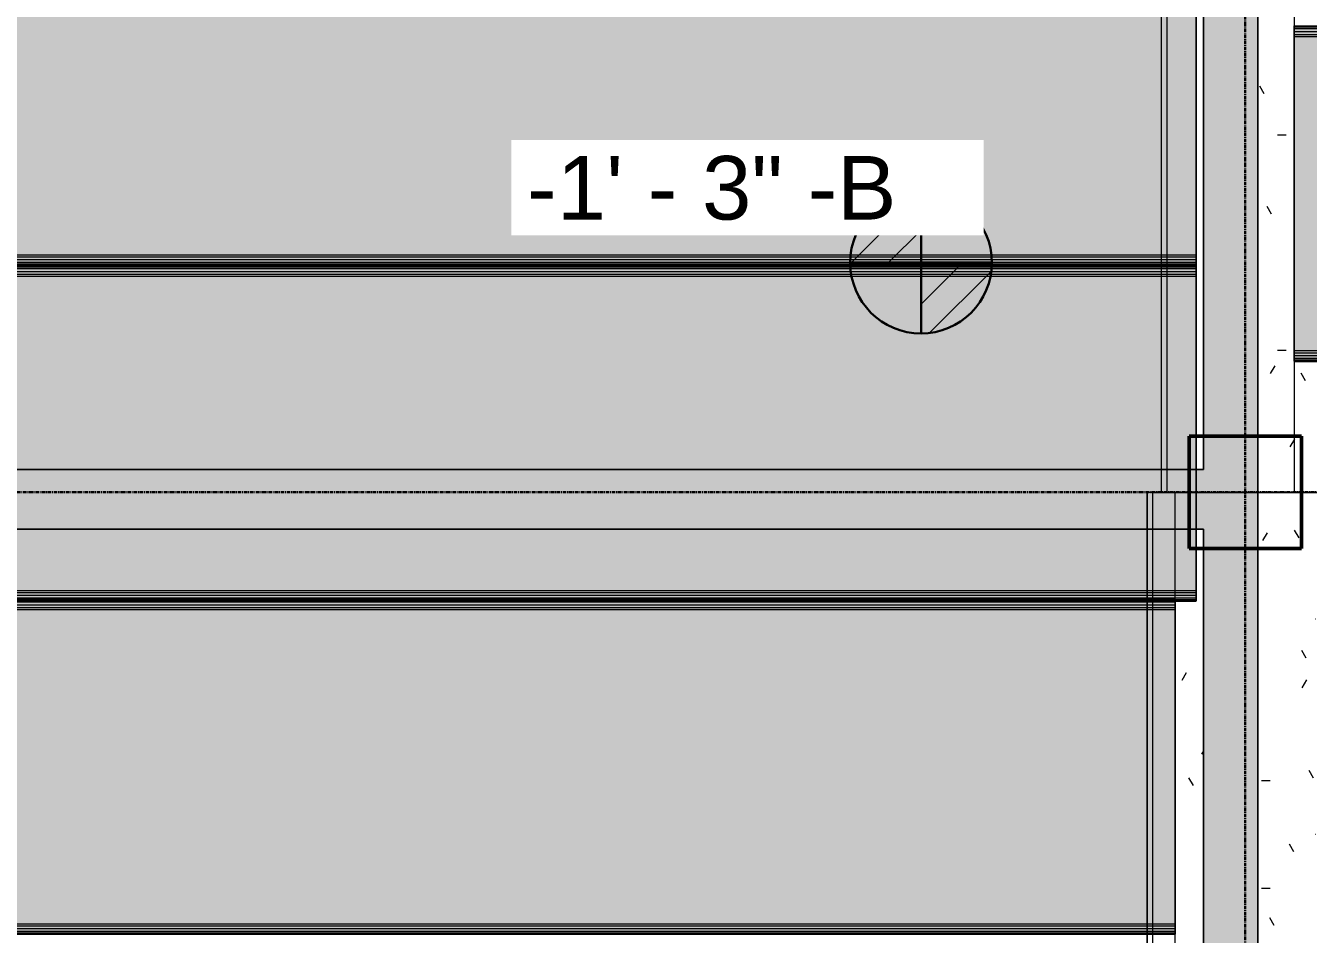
# Model space of a CAD drawing. Header units: inches. Extents: x -4126 to 2305, y -1116 to 12338.
# Drawn here: x -3655.3 to -3472.3, y 10776.2 to 10905.7 of the extents above; entities that cross this region are included whole.
import ezdxf

# ---------------------------------------------------------------- set-up
doc = ezdxf.new("R2010")
doc.units = ezdxf.units.IN
doc.header["$MEASUREMENT"] = 0
doc.linetypes.add('Grid Line 1_2_', pattern=[0.875, 0.5, -0.125, 0.125, -0.125])
for name, color, linetype, lineweight in [('G-ANNO-DIMS', 111, 'Continuous', 9), ('I-WALL', 2, 'Continuous', 13), ('S-BEAM', 12, 'Continuous', 9), ('S-COLS', 52, 'Continuous', 9), ('S-GRID', 1, 'Continuous', 9)]:
    doc.layers.add(name, color=color, linetype=linetype, lineweight=lineweight)
doc.styles.add('Arial_2', font='arial.ttf', dxfattribs={"height": 9.070866})
pattern_1 = [(270, (-11013.189, -3481.324), (7.68, -30.72), [1.267, -21.773, 1.267, -21.773, -122.88]), (270, (-11013.189, -3481.324), (7.68, -30.72), [-46.08, 1.267, -44.813, 1.267, -21.773, -53.76]), (270, (-11013.189, -3481.324), (7.68, -30.72), [-115.2, 1.267, -14.093, 1.267, -37.133]), (30, (-11009.349, -3492.844), (22.7643004, 22.011075), [1.267, -21.773, 1.267, -21.773, -122.88]), (30, (-11009.349, -3492.844), (22.7643004, 22.011075), [-46.08, 1.267, -44.813, 1.267, -21.773, -53.76]), (30, (-11009.349, -3492.844), (22.7643004, 22.011075), [-115.2, 1.267, -14.093, 1.267, -37.133]), (150, (-10993.989, -3496.684), (-30.4443004, 8.708925), [1.267, -21.773, 1.267, -21.773, -122.88]), (150, (-10993.989, -3496.684), (-30.4443004, 8.708925), [-46.08, 1.267, -44.813, 1.267, -21.773, -53.76]), (150, (-10993.989, -3496.684), (-30.4443004, 8.708925), [-115.2, 1.267, -14.093, 1.267, -37.133])]
pattern_2 = [(0, (0, 0), (30.72, 7.68), [1.267, -21.773, 1.267, -21.773, -122.88]), (0, (0, 0), (30.72, 7.68), [-46.08, 1.267, -44.813, 1.267, -21.773, -53.76]), (0, (0, 0), (30.72, 7.68), [-115.2, 1.267, -14.093, 1.267, -37.133]), (120, (11.52, 3.84), (-22.011075, 22.7643004), [1.267, -21.773, 1.267, -21.773, -122.88]), (120, (11.52, 3.84), (-22.011075, 22.7643004), [-46.08, 1.267, -44.813, 1.267, -21.773, -53.76]), (120, (11.52, 3.84), (-22.011075, 22.7643004), [-115.2, 1.267, -14.093, 1.267, -37.133]), (240, (15.36, 19.2), (-8.708925, -30.4443004), [1.267, -21.773, 1.267, -21.773, -122.88]), (240, (15.36, 19.2), (-8.708925, -30.4443004), [-46.08, 1.267, -44.813, 1.267, -21.773, -53.76]), (240, (15.36, 19.2), (-8.708925, -30.4443004), [-115.2, 1.267, -14.093, 1.267, -37.133])]
pattern_3 = [(135, (-36.746, -113.25), (-0.027577164, -0.027577164), [])]

# ---------------------------------------------------------------- blocks, each defined once
blk = doc.blocks.new('CTR - 1st Phase - Common Walls_rvt-1-FRAMING PLAN - 1ST FLOOR')
at = {"layer": 'I-WALL', "lineweight": 5, "transparency": 33554585}
h = blk.add_hatch(color=8, dxfattribs=at)
h.paths.add_polyline_path([(-3487.3, 10715.54), (-3479.92, 10715.54), (-3479.92, 10726.41), (-3479.55, 10726.41), (-3479.55, 10831.19), (-3487.3, 10831.19), (-3487.3, 10727.83)], flags=0)
h.paths.add_polyline_path([(-3486.99, 10847.19), (-3479.55, 10847.19), (-3479.55, 10949.97), (-3479.92, 10949.97), (-3479.92, 10960.84), (-3487.3, 10960.84), (-3487.3, 10847.19)], flags=0)
h = blk.add_hatch(color=8, dxfattribs=at)
h.paths.add_polyline_path([(-3487.3, 10831.19), (-3479.55, 10831.19), (-3479.55, 10839.15), (-3487.3, 10839.15), (-3487.3, 10831.2)], flags=0)
h.paths.add_polyline_path([(-3486.98, 10839.17), (-3479.55, 10839.17), (-3479.55, 10847.19), (-3487.3, 10847.18), (-3487.3, 10839.17)], flags=0)
for points in [[(-3495.32, 10833.94), (-3495.32, 10839.17), (-3493.32, 10839.17), (-3493.32, 10842.44), (-3819.32, 10842.44), (-3819.32, 10833.94), (-3531.71, 10833.94)], [(-3479.55, 10839.15), (-3479.55, 10839.17), (-3481.36, 10839.15)]]:
    blk.add_hatch(color=8, dxfattribs=at).paths.add_polyline_path(points, flags=0)
h = blk.add_hatch(color=8, dxfattribs=at)
h.paths.add_polyline_path([(-3495.32, 10833.94), (-3494.54, 10833.94), (-3494.54, 10839.17), (-3495.32, 10839.17)], flags=0)
h.paths.add_polyline_path([(-3493.32, 10839.17), (-3492.54, 10839.17), (-3492.54, 10842.44), (-3493.32, 10842.44)], flags=0)
h = blk.add_hatch(color=8, dxfattribs=at)
h.paths.add_polyline_path([(-3489.32, 10833.94), (-3489.32, 10839.15), (-3494.54, 10839.15), (-3494.54, 10833.94), (-3492.54, 10833.94)], flags=0)
h.paths.add_polyline_path([(-3489.32, 10839.17), (-3489.32, 10842.44), (-3492.54, 10842.44), (-3492.54, 10839.17)], flags=0)
h = blk.add_hatch(color=8, dxfattribs=at)
h.paths.add_polyline_path([(-3488.32, 10833.94), (-3488.32, 10839.15), (-3489.32, 10839.15), (-3489.32, 10833.94)], flags=0)
h.paths.add_polyline_path([(-3492.54, 10839.15), (-3492.54, 10839.17), (-3493.32, 10839.15)], flags=0)
h.paths.add_polyline_path([(-3488.32, 10839.17), (-3488.32, 10842.44), (-3489.32, 10842.44), (-3489.32, 10839.17)], flags=0)
h = blk.add_hatch(color=8, dxfattribs=at)
h.paths.add_polyline_path([(-3487.3, 10833.94), (-3487.3, 10839.15), (-3488.32, 10839.15), (-3488.32, 10833.94)], flags=0)
h.paths.add_polyline_path([(-3487.64, 10839.17), (-3487.3, 10839.17), (-3487.3, 10842.44), (-3488.32, 10842.44), (-3488.32, 10839.17)], flags=0)
at = {"layer": 'I-WALL', "color": 253}
for p, q in [((-3487.3, 10847.19), (-3487.3, 10960.84)), ((-3479.55, 10949.97), (-3479.55, 10847.19)), ((-3487.3, 10842.44), (-3487.3, 10847.18)), ((-3479.55, 10847.19), (-3479.55, 10847.14)), ((-3479.55, 10847.11), (-3479.55, 10839.17)), ((-3819.32, 10842.44), (-3493.32, 10842.44)), ((-3493.32, 10842.44), (-3492.54, 10842.44)), ((-3492.54, 10842.44), (-3489.32, 10842.44)), ((-3489.32, 10842.44), (-3488.32, 10842.44)), ((-3488.32, 10842.44), (-3487.3, 10842.44)), ((-3479.55, 10839.15), (-3479.55, 10831.27)), ((-3495.32, 10833.94), (-3819.32, 10833.94)), ((-3494.54, 10833.94), (-3495.32, 10833.94)), ((-3489.32, 10833.94), (-3494.54, 10833.94)), ((-3488.32, 10833.94), (-3489.32, 10833.94)), ((-3487.3, 10833.94), (-3488.32, 10833.94)), ((-3487.3, 10831.2), (-3487.3, 10833.94)), ((-3487.3, 10715.54), (-3487.3, 10831.19)), ((-3479.55, 10831.24), (-3479.55, 10831.19)), ((-3479.55, 10831.19), (-3479.55, 10726.41))]:
    blk.add_line(p, q, dxfattribs=at)
at = {"layer": 'I-WALL', "color": 9}
for p, q in [((-3487.3, 10960.84), (-3487.3, 10847.19)), ((-3479.55, 10847.19), (-3479.55, 10960.84)), ((-3487.3, 10847.18), (-3487.3, 10842.44)), ((-3479.55, 10847.14), (-3479.55, 10847.19)), ((-3479.55, 10839.17), (-3479.55, 10847.11)), ((-3493.32, 10842.44), (-3819.32, 10842.44)), ((-3489.32, 10842.44), (-3493.32, 10842.44)), ((-3488.32, 10842.44), (-3489.32, 10842.44)), ((-3487.3, 10842.44), (-3488.32, 10842.44)), ((-3479.55, 10831.27), (-3479.55, 10839.15)), ((-3819.32, 10833.94), (-3495.32, 10833.94)), ((-3495.32, 10833.94), (-3489.32, 10833.94)), ((-3489.32, 10833.94), (-3488.32, 10833.94)), ((-3488.32, 10833.94), (-3487.3, 10833.94)), ((-3487.3, 10833.94), (-3487.3, 10831.2)), ((-3487.3, 10831.19), (-3487.3, 10715.54)), ((-3479.55, 10831.19), (-3479.55, 10831.24)), ((-3479.55, 10715.54), (-3479.55, 10831.19))]:
    blk.add_line(p, q, dxfattribs=at)
blk = doc.blocks.new('034100 - Precast Structural Concrete - Column - Corbels - 16_x16_-1699969-FRAMING PLAN - 1ST FLOOR')
at = {"layer": 'S-COLS'}
for p, q in [((-8.91, 8.98), (-8.98, 8.98)), ((-8.98, 8.98), (-8.98, -7.02)), ((6.94, 8.98), (-8.91, 8.98)), ((7.02, 8.98), (6.94, 8.98)), ((7.02, -7.02), (7.02, 8.98)), ((-8.98, -7.02), (-8.91, -7.02)), ((-8.91, -7.02), (6.94, -7.02)), ((6.94, -7.02), (7.02, -7.02))]:
    blk.add_line(p, q, dxfattribs=at)
at = {"layer": 'S-COLS', "lineweight": 50}
for p, q in [((-8.98, -7.02), (-8.98, 8.98)), ((-8.98, 8.98), (-8.91, 8.98)), ((-8.91, 8.98), (6.94, 8.98)), ((6.94, 8.98), (7.02, 8.98)), ((7.02, 8.98), (7.02, -7.02)), ((-8.91, -7.02), (-8.98, -7.02)), ((6.94, -7.02), (-8.91, -7.02)), ((7.02, -7.02), (6.94, -7.02))]:
    blk.add_line(p, q, dxfattribs=at)
blk = doc.blocks.new('034100 - Precast Structural Concrete - Solid Plank - 12_-1875238-FRAMING PLAN - 1ST FLOOR')
at = {"layer": 'S-BEAM', "transparency": 33554483}
for points in [[(3, 23.9), (0, 23.9), (0, 23.52), (7, 23.52), (7, 23.59), (3, 23.63)], [(3, 23.9), (3, 23.63), (7, 23.63), (7, 23.9), (6.21, 23.9)], [(7, 23.9), (7, 23.63), (43.39, 23.63), (43.39, 23.9)], [(6.21, 23.09), (0, 23.09), (0, 22.7), (7, 22.7), (7, 23.09)], [(331, 23.59), (7, 23.59), (7, 23.52), (331, 23.52)], [(313.53, 23.09), (7, 23.09), (7, 22.7), (331, 22.7), (331, 23.09)], [(4.21, -22.7), (0, -22.7), (0, -23.09), (5, -23.09), (5, -22.7)], [(4.21, -23.52), (0, -23.52), (0, -23.9), (5, -23.9), (5, -23.52)], [(313.53, -22.7), (5, -22.7), (5, -23.09), (331, -23.09), (331, -22.7)], [(331, -23.52), (5, -23.52), (5, -23.9), (331, -23.9)], [(0, -23.9), (0, -23.94), (4.21, -23.9)], [(5, -23.9), (5, -23.94), (43.39, -23.9)]]:
    blk.add_hatch(color=256, dxfattribs=at).paths.add_polyline_path(points, flags=0)
h = blk.add_hatch(color=256, dxfattribs=at)
h.paths.add_polyline_path([(0, 23.52), (0, 23.09), (7, 23.09), (7, 23.52), (6.21, 23.52)], flags=0)
h.paths.add_polyline_path([(7, 22.7), (0, 22.7), (0, 16.41), (1, 16.41), (1, 13.66), (7, 13.66), (7, 21.95)], flags=0)
h.paths.add_polyline_path([(1, 5.16), (1, 0.41), (0, 0.41), (0, -22.7), (5, -22.7), (5, 5.16), (4.21, 5.16)], flags=0)
h.paths.add_polyline_path([(5, -23.09), (0, -23.09), (0, -23.52), (5, -23.52)], flags=0)
h = blk.add_hatch(color=256, dxfattribs=at)
h.paths.add_polyline_path([(331, 23.52), (7, 23.52), (7, 23.09), (331, 23.09)], flags=0)
h.paths.add_polyline_path([(313.53, 22.7), (7, 22.7), (7, 13.66), (331, 13.66), (331, 22.7)], flags=0)
h.paths.add_polyline_path([(331, 5.16), (5, 5.16), (5, -22.7), (331, -22.7)], flags=0)
h.paths.add_polyline_path([(331, -23.09), (5, -23.09), (5, -23.52), (331, -23.52)], flags=0)
h = blk.add_hatch(color=256, dxfattribs=at)
h.paths.add_polyline_path([(1, 16.41), (0, 16.4), (0, 13.66), (1, 13.66), (1, 16.33)], flags=0)
h.paths.add_polyline_path([(0, 5.16), (0, 0.41), (1, 0.41), (1, 5.16)], flags=0)
at = {"layer": 'S-BEAM'}
for p, q in [((0, 23.94), (0, 23.9)), ((3, 23.94), (0, 23.94)), ((0, 23.76), (0, 23.9)), ((0, 23.9), (0, 23.52)), ((3, 23.9), (0, 23.9)), ((7, 23.94), (3, 23.94)), ((7, 23.9), (3, 23.9)), ((331, 23.94), (7, 23.94)), ((331, 23.9), (7, 23.9)), ((0, 23.52), (0, 23.76)), ((0, 23.76), (3, 23.76)), ((3, 23.76), (0, 23.76)), ((0, 23.52), (0, 16.4)), ((0, 22.7), (0, 23.52)), ((0, 23.52), (7, 23.52)), ((0, 22.7), (0, 23.09)), ((0, 23.09), (0, 22.7)), ((7, 23.09), (0, 23.09)), ((7, 23.09), (0, 23.09)), ((0, 22.4), (0, 22.7)), ((7, 22.7), (0, 22.7)), ((0, 16.4), (0, 22.4)), ((7, 22.4), (0, 22.4)), ((3, 23.76), (7, 23.76)), ((7, 23.76), (3, 23.76)), ((7, 23.76), (331, 23.76)), ((331, 23.76), (7, 23.76)), ((7, 23.52), (331, 23.52)), ((331, 23.09), (7, 23.09)), ((331, 23.09), (7, 23.09)), ((331, 22.7), (7, 22.7)), ((331, 22.4), (7, 22.4)), ((0, 16.4), (0, 8.45)), ((0, 8.45), (0, 16.4)), ((0, 8.43), (0, 0.41)), ((0, 0.41), (0, 8.43)), ((0, 0.41), (0, -23.52)), ((0, -22.4), (0, 0.41)), ((0, -22.7), (0, -22.4)), ((5, -22.4), (0, -22.4)), ((0, -23.52), (0, -22.7)), ((0, -22.7), (0, -23.09)), ((0, -23.09), (0, -22.7)), ((5, -22.7), (0, -22.7)), ((5, -23.09), (0, -23.09)), ((5, -23.09), (0, -23.09)), ((0, -23.52), (0, -23.9)), ((0, -23.76), (0, -23.52)), ((5, -23.52), (0, -23.52)), ((0, -23.9), (0, -23.76)), ((5, -23.76), (0, -23.76)), ((5, -23.76), (0, -23.76)), ((331, -22.4), (5, -22.4)), ((331, -22.7), (5, -22.7)), ((331, -23.09), (5, -23.09)), ((331, -23.09), (5, -23.09)), ((331, -23.52), (5, -23.52)), ((331, -23.76), (5, -23.76)), ((331, -23.76), (5, -23.76)), ((0, -23.9), (0, -23.94)), ((5, -23.9), (0, -23.9)), ((5, -23.94), (0, -23.94)), ((331, -23.9), (5, -23.9)), ((331, -23.94), (5, -23.94))]:
    blk.add_line(p, q, dxfattribs=at)
blk = doc.blocks.new('034100 - Precast Structural Concrete - Solid Plank - 12_-V46-FRAMING PLAN - 1ST FLOOR')
at = {"layer": 'S-BEAM', "transparency": 33554483}
for points in [[(0, 23.94), (0, 23.9), (4.21, 23.94)], [(5, 23.9), (0, 23.9), (0, 23.52), (5, 23.52)], [(5, 23.94), (5, 23.9), (43.39, 23.94)], [(331, 23.9), (5, 23.9), (5, 23.52), (331, 23.52)], [(4.21, 23.09), (0, 23.09), (0, 22.7), (5, 22.7), (5, 23.09)], [(313.53, 23.09), (5, 23.09), (5, 22.7), (331, 22.7), (331, 23.09)]]:
    blk.add_hatch(color=256, dxfattribs=at).paths.add_polyline_path(points, flags=0)
h = blk.add_hatch(color=256, dxfattribs=at)
h.paths.add_polyline_path([(0, 23.52), (0, 23.09), (5, 23.09), (5, 23.52), (4.21, 23.52)], flags=0)
h.paths.add_polyline_path([(5, 22.7), (0, 22.7), (0, -22.7), (5, -22.7), (5, -16.28)], flags=0)
h.paths.add_polyline_path([(4.21, -23.09), (0, -23.09), (0, -23.52), (5, -23.52), (5, -23.09)], flags=0)
h = blk.add_hatch(color=256, dxfattribs=at)
h.paths.add_polyline_path([(331, 23.52), (5, 23.52), (5, 23.09), (331, 23.09)], flags=0)
h.paths.add_polyline_path([(43.39, 22.7), (5, 22.7), (5, -22.7), (331, -22.7), (331, 22.7), (313.53, 22.7)], flags=0)
h.paths.add_polyline_path([(331, -23.09), (5, -23.09), (5, -23.52), (331, -23.52)], flags=0)
at = {"layer": 'S-BEAM'}
for p, q in [((0, 23.94), (0, 23.9)), ((5, 23.94), (0, 23.94)), ((0, 23.76), (0, 23.9)), ((0, 23.9), (0, 23.52)), ((5, 23.9), (0, 23.9)), ((331, 23.94), (5, 23.94)), ((331, 23.9), (5, 23.9)), ((0, 23.52), (0, 23.76)), ((0, 23.76), (5, 23.76)), ((5, 23.76), (0, 23.76)), ((0, 23.52), (0, -23.52)), ((0, 22.7), (0, 23.52)), ((0, 23.52), (5, 23.52)), ((0, 22.7), (0, 23.09)), ((0, 23.09), (0, 22.7)), ((5, 23.09), (0, 23.09)), ((5, 23.09), (0, 23.09)), ((0, 22.4), (0, 22.7)), ((5, 22.7), (0, 22.7)), ((0, -22.4), (0, 22.4)), ((5, 22.4), (0, 22.4)), ((5, 23.76), (331, 23.76)), ((331, 23.76), (5, 23.76)), ((5, 23.52), (331, 23.52)), ((331, 23.09), (5, 23.09)), ((331, 23.09), (5, 23.09)), ((331, 22.7), (5, 22.7)), ((331, 22.4), (5, 22.4))]:
    blk.add_line(p, q, dxfattribs=at)
blk = doc.blocks.new('034100 - Precast Structural Concrete - Solid Plank - 12_-V47-FRAMING PLAN - 1ST FLOOR')
at = {"layer": 'S-BEAM', "transparency": 33554483}
for points in [[(3.21, 23.9), (0, 23.9), (0, 23.52), (4, 23.52), (4, 23.9)], [(328, 23.9), (4, 23.9), (4, 23.52), (328, 23.52)], [(4, 23.09), (0, 23.09), (0, 22.7), (4, 22.7)], [(310.53, 23.09), (4, 23.09), (4, 22.7), (328, 22.7), (328, 23.09)], [(0, -22.7), (0, -23.09), (4, -23.09), (4, -22.7), (3.21, -22.7)], [(0, -23.52), (0, -23.59), (4, -23.59), (4, -23.52), (3.21, -23.52)], [(310.53, -22.7), (4, -22.7), (4, -23.09), (328, -23.09), (328, -22.7)], [(4, -23.52), (4, -23.59), (328, -23.59), (328, -23.52), (40.39, -23.52)], [(310.53, -23.63), (40.39, -23.63), (40.39, -23.9), (328, -23.9), (328, -23.63)]]:
    blk.add_hatch(color=256, dxfattribs=at).paths.add_polyline_path(points, flags=0)
h = blk.add_hatch(color=256, dxfattribs=at)
h.paths.add_polyline_path([(0, 23.52), (0, 23.09), (4, 23.09), (4, 23.52), (3.21, 23.52)], flags=0)
h.paths.add_polyline_path([(0, 22.7), (0, -22.7), (4, -22.7), (4, 22.7), (3.21, 22.7)], flags=0)
h.paths.add_polyline_path([(4, -23.09), (0, -23.09), (0, -23.52), (4, -23.52)], flags=0)
h = blk.add_hatch(color=256, dxfattribs=at)
h.paths.add_polyline_path([(328, 23.52), (4, 23.52), (4, 23.09), (328, 23.09)], flags=0)
h.paths.add_polyline_path([(4, 22.7), (4, -22.7), (328, -22.7), (328, 22.7), (40.39, 22.7)], flags=0)
h.paths.add_polyline_path([(328, -23.09), (4, -23.09), (4, -23.52), (328, -23.52)], flags=0)
at = {"layer": 'S-BEAM'}
for p, q in [((0, 23.94), (0, 23.9)), ((0, 23.76), (0, 23.9)), ((0, 23.9), (0, 23.52)), ((4, 23.9), (0, 23.9)), ((328, 23.9), (4, 23.9)), ((0, 23.52), (0, 23.76)), ((0, 23.76), (4, 23.76)), ((4, 23.76), (0, 23.76)), ((0, 23.52), (0, -23.52)), ((0, 22.7), (0, 23.52)), ((0, 23.52), (4, 23.52)), ((0, 22.7), (0, 23.09)), ((0, 23.09), (0, 22.7)), ((4, 23.09), (0, 23.09)), ((4, 23.09), (0, 23.09)), ((0, 22.4), (0, 22.7)), ((4, 22.7), (0, 22.7)), ((0, -22.4), (0, 22.4)), ((4, 22.4), (0, 22.4)), ((4, 23.76), (328, 23.76)), ((328, 23.76), (4, 23.76)), ((4, 23.52), (328, 23.52)), ((328, 23.09), (4, 23.09)), ((328, 23.09), (4, 23.09)), ((328, 22.7), (4, 22.7)), ((328, 22.4), (4, 22.4)), ((0, -22.7), (0, -22.4)), ((4, -22.4), (0, -22.4)), ((0, -23.52), (0, -22.7)), ((0, -22.7), (0, -23.09)), ((0, -23.09), (0, -22.7)), ((4, -22.7), (0, -22.7)), ((4, -23.09), (0, -23.09)), ((4, -23.09), (0, -23.09)), ((0, -23.52), (0, -23.76)), ((0, -23.59), (0, -23.52)), ((4, -23.52), (0, -23.52)), ((0, -23.76), (0, -23.63)), ((0, -23.76), (0, -23.9)), ((0, -23.9), (0, -23.76)), ((4, -23.76), (0, -23.76)), ((4, -23.76), (0, -23.76)), ((328, -22.4), (4, -22.4)), ((328, -22.7), (4, -22.7)), ((328, -23.09), (4, -23.09)), ((328, -23.09), (4, -23.09)), ((328, -23.52), (4, -23.52)), ((328, -23.76), (4, -23.76)), ((328, -23.76), (4, -23.76)), ((0, -23.9), (0, -23.94)), ((4, -23.9), (0, -23.9)), ((4, -23.94), (0, -23.94)), ((328, -23.9), (4, -23.9)), ((328, -23.94), (4, -23.94))]:
    blk.add_line(p, q, dxfattribs=at)
blk = doc.blocks.new('034100 - Precast Structural Concrete - Solid Plank - 12_-V139-FRAMING PLAN - 1ST FLOOR')
at = {"layer": 'S-BEAM', "transparency": 33554483}
h = blk.add_hatch(color=256, dxfattribs=at)
h.paths.add_polyline_path([(5, 23.52), (5, 23.9), (0, 23.9), (0, 23.52), (4.21, 23.52)], flags=0)
h.paths.add_polyline_path([(310, 23.52), (310, 23.9), (306, 23.9), (306, 23.52), (306.79, 23.52)], flags=0)
h = blk.add_hatch(color=256, dxfattribs=at)
h.paths.add_polyline_path([(5, -23.52), (5, -23.09), (0, -23.09), (0, -23.52), (4.21, -23.52)], flags=0)
h.paths.add_polyline_path([(310, -23.52), (310, -23.09), (306, -23.09), (306, -23.52), (306.79, -23.52)], flags=0)
h.paths.add_polyline_path([(0, -22.7), (5, -22.7), (5, 22.7), (0, 22.7), (0, -13.1)], flags=0)
h.paths.add_polyline_path([(306.79, -22.7), (310, -22.7), (310, 22.7), (306, 22.7), (306, -22.7)], flags=0)
h.paths.add_polyline_path([(5, 23.09), (5, 23.52), (0, 23.52), (0, 23.09), (4.21, 23.09)], flags=0)
h.paths.add_polyline_path([(310, 23.09), (310, 23.52), (306, 23.52), (306, 23.09), (306.79, 23.09)], flags=0)
h = blk.add_hatch(color=256, dxfattribs=at)
h.paths.add_polyline_path([(5, 22.7), (5, 23.09), (0, 23.09), (0, 22.7), (4.21, 22.7)], flags=0)
h.paths.add_polyline_path([(310, 22.7), (310, 23.09), (306, 23.09), (306, 22.7), (306.79, 22.7)], flags=0)
h = blk.add_hatch(color=256, dxfattribs=at)
h.paths.add_polyline_path([(5, -23.09), (5, -22.7), (0, -22.7), (0, -23.09), (4.21, -23.09)], flags=0)
h.paths.add_polyline_path([(310, -23.09), (310, -22.7), (306, -22.7), (306, -23.09), (306.79, -23.09)], flags=0)
h = blk.add_hatch(color=256, dxfattribs=at)
h.paths.add_polyline_path([(306.79, -23.9), (310, -23.9), (310, -23.52), (306, -23.52), (306, -23.9)], flags=0)
h.paths.add_polyline_path([(0, -23.9), (5, -23.9), (5, -23.52), (0, -23.52)], flags=0)
at = {"layer": 'S-BEAM'}
for p, q in [((0, 23.94), (0, 23.9)), ((0, 23.94), (5, 23.94)), ((0, 23.76), (0, 23.9)), ((0, 23.9), (0, 23.52)), ((0, 23.9), (5, 23.9)), ((0, 23.52), (0, 23.76)), ((0, 23.76), (5, 23.76)), ((0, 23.76), (5, 23.76)), ((0, 22.7), (0, 23.52)), ((0, 23.52), (0, -23.52)), ((0, 23.52), (5, 23.52)), ((0, 22.7), (0, 23.09)), ((0, 23.09), (0, 22.7)), ((0, 23.09), (5, 23.09)), ((0, 23.09), (5, 23.09)), ((0, 22.4), (0, 22.7)), ((0, 22.7), (5, 22.7)), ((0, -22.4), (0, 22.4)), ((0, 22.4), (5, 22.4)), ((0, -22.7), (0, -22.4)), ((0, -22.4), (5, -22.4)), ((0, -23.52), (0, -22.7)), ((0, -22.7), (0, -23.09)), ((0, -23.09), (0, -22.7)), ((0, -22.7), (5, -22.7)), ((0, -23.09), (5, -23.09)), ((0, -23.09), (5, -23.09)), ((0, -23.52), (0, -23.9)), ((0, -23.76), (0, -23.52)), ((5, -23.52), (0, -23.52)), ((0, -23.9), (0, -23.76)), ((5, -23.76), (0, -23.76)), ((0, -23.76), (5, -23.76)), ((0, -23.9), (0, -23.94)), ((0, -23.9), (5, -23.9)), ((0, -23.94), (5, -23.94))]:
    blk.add_line(p, q, dxfattribs=at)
blk = doc.blocks.new('034100 - Precast Structural Concrete - Inverted Tee - IT 24IT36 _18_F _ 11_B SHELF_-1872159-FRAMING PLAN - 1ST FLOOR')
at = {"layer": 'S-BEAM'}
h = blk.add_hatch(dxfattribs=at)
h.set_pattern_fill('FP_30', color=256, style=0, pattern_type=2)
h.set_pattern_definition(pattern_1)
h.paths.add_polyline_path([(-174.04, -10), (-174.02, -10), (-174.04, -8)], flags=0)
h.paths.add_polyline_path([(-174.02, -1.77), (-174.02, -8), (-166, -8), (-166, -1.77), (-172.24, -1.77)], flags=0)
h.paths.add_polyline_path([(-170.75, 6.53), (-170.75, 5.98), (-166, 5.98), (-166, 7), (-170.75, 7)], flags=0)
h.paths.add_polyline_path([(166, -7), (174, -7), (174, -1.77), (166, -1.77)], flags=0)
h.paths.add_polyline_path([(166, 7), (166, 5.98), (174, 5.98), (174, 7), (166.07, 7)], flags=0)
h = blk.add_hatch(dxfattribs=at)
h.set_pattern_fill('FP_30', color=256, style=0, pattern_type=2)
h.set_pattern_definition(pattern_1)
h.paths.add_polyline_path([(-174.02, -10), (-155.33, -10), (-155.29, -7), (109, -7), (109, -1.77), (12.62, -1.77), (12.62, 7), (-44.6, 7), (-44.6, -1.77), (-44.97, -1.77), (-44.97, -2.03), (-63.22, -2.03), (-63.22, -1.77), (-166, -1.77), (-166, -8), (-174.02, -8)], flags=0)
h.paths.add_polyline_path([(-166, 6.84), (-166, 5.98), (-52.35, 5.98), (-52.35, 7), (-166, 7)], flags=0)
h.paths.add_polyline_path([(20.37, 7), (20.37, 5.98), (108.75, 5.98), (108.72, 7), (35.78, 7)], flags=0)
h.paths.add_polyline_path([(117.25, 7), (117.25, 5.98), (166, 5.98), (166, 7), (117.5, 7)], flags=0)
h.paths.add_polyline_path([(117.5, -7), (166, -7), (166, -1.77), (117.5, -1.77)], flags=0)
for p, q in [((-174.04, 8), (-174.04, 12)), ((-174.04, 12), (-174.04, 11.21)), ((-174.04, 11.21), (-174.04, 8)), ((174, 12), (-174.02, 12)), ((174, 12), (-174.02, 12)), ((174, 11.21), (-174.02, 11.21)), ((-174.04, 7), (-174.04, 8)), ((-174.04, 8), (-174.04, -8)), ((-174.04, -7), (-174.04, 7)), ((-174.02, 7), (-166, 7)), ((-166, 7), (-174.02, 7)), ((-166, 7), (-142.89, 7)), ((166, 7), (-166, 7)), ((-142.89, 7), (-142.5, 7)), ((-142.5, 7), (-142.07, 7)), ((-142.07, 7), (-141.69, 7)), ((-141.61, 7), (-141.23, 7)), ((-141.23, 7), (-140.8, 7)), ((-140.8, 7), (-140.41, 7)), ((-140.41, 7), (-95.01, 7)), ((-174.04, -8), (-174.04, -7)), ((-166.08, -7), (-174.02, -7)), ((-166.08, -7), (-174.02, -7)), ((-166, -7), (-166.07, -7)), ((-166, -7), (-166.07, -7)), ((166, -7), (-166, -7)), ((-155.33, -7), (-166, -7)), ((-154.91, -7), (-155.29, -7)), ((-154.48, -7), (-154.91, -7)), ((-154.09, -7), (-154.48, -7)), ((-108.69, -7), (-154.09, -7)), ((-108.29, -7), (-108.69, -7)), ((-107.86, -7), (-108.29, -7)), ((-107.49, -7), (-107.86, -7)), ((-174.04, -8), (-174.04, -11.21)), ((-174.04, -12), (-174.04, -8))]:
    blk.add_line(p, q, dxfattribs=at)
blk = doc.blocks.new('Spot Elevations - Símbolo de cota horizontal-V270-FRAMING PLAN - 1ST FLOOR')
at = {"layer": 'G-ANNO-DIMS'}
h = blk.add_hatch(dxfattribs=at)
h.set_pattern_fill('FP_75', color=256, style=0, pattern_type=2)
h.set_pattern_definition(pattern_3)
edge = h.paths.add_edge_path(flags=0)
edge.add_arc((0, 0), 0.1053, 0, 90, ccw=False)
edge.add_line((0.1053, 0), (0, 0))
edge.add_line((0, 0), (0, 0.1053))
h = blk.add_hatch(dxfattribs=at)
h.set_pattern_fill('FP_75', color=256, style=0, pattern_type=2)
h.set_pattern_definition(pattern_3)
edge = h.paths.add_edge_path(flags=0)
edge.add_arc((0, 0), 0.1053, 0, 90, ccw=False)
edge.add_line((0.1053, 0), (0, 0))
edge.add_line((0, 0), (0, 0.1053))
h = blk.add_hatch(dxfattribs=at)
h.set_pattern_fill('FP_75', color=256, style=0, pattern_type=2)
h.set_pattern_definition(pattern_3)
edge = h.paths.add_edge_path(flags=0)
edge.add_arc((0, 0), 0.1053, 180, 270, ccw=False)
edge.add_line((-0.1053, 0), (0, 0))
edge.add_line((0, 0), (0, -0.1053))
h = blk.add_hatch(dxfattribs=at)
h.set_pattern_fill('FP_75', color=256, style=0, pattern_type=2)
h.set_pattern_definition(pattern_3)
edge = h.paths.add_edge_path(flags=0)
edge.add_arc((0, 0), 0.1053, 180, 270, ccw=False)
edge.add_line((-0.1053, 0), (0, 0))
edge.add_line((0, 0), (0, -0.1053))
at = {"layer": 'G-ANNO-DIMS', "lineweight": 30}
for p, q in [((0, 0.1053), (0, 0)), ((0, 0), (-0.1053, 0)), ((0, 0), (0.1053, 0)), ((0, -0.1053), (0, 0))]:
    blk.add_line(p, q, dxfattribs=at)
blk.add_circle((0, 0), 0.1053, dxfattribs=at)
for start, end in [(360, 90), (180, 270)]:
    blk.add_arc((0, 0), 0.1053, start, end, dxfattribs=at)

msp = doc.modelspace()

# ---------------------------------------------------------------- hatches: boundary and pattern name
at = {"layer": 'S-BEAM'}
h = msp.add_hatch(dxfattribs=at)
h.set_pattern_fill('FP_3', color=256, style=0, pattern_type=2)
h.set_pattern_definition(pattern_2)
h.paths.add_polyline_path([(-3473.324, 10467.229), (-3471.324, 10467.229), (-3471.324, 10839.154), (-3473.324, 10839.154), (-3473.324, 10831.189), (-3479.549, 10831.189), (-3479.549, 10726.408), (-3479.299, 10726.408), (-3479.299, 10708.164), (-3479.549, 10708.164), (-3479.549, 10707.789), (-3491.324, 10707.789), (-3491.324, 10650.564), (-3479.549, 10650.564), (-3479.549, 10475.189), (-3473.324, 10475.189), (-3473.324, 10475.111)], flags=0)
h.paths.add_polyline_path([(-3491.324, 10467.229), (-3489.324, 10467.229), (-3489.324, 10475.189), (-3487.299, 10475.189), (-3487.299, 10545.939), (-3491.324, 10545.939), (-3491.324, 10475.111)], flags=0)
h.paths.add_polyline_path([(-3487.299, 10554.439), (-3487.299, 10642.814), (-3491.324, 10642.814), (-3491.324, 10554.439), (-3487.814, 10554.439)], flags=0)
h.paths.add_polyline_path([(-3491.324, 10715.539), (-3487.299, 10715.539), (-3487.299, 10831.189), (-3488.324, 10831.189), (-3488.324, 10823.658), (-3491.324, 10823.658), (-3491.324, 10727.009)], flags=0)
h = msp.add_hatch(dxfattribs=at)
h.set_pattern_fill('FP_3', color=256, style=0, pattern_type=2)
h.set_pattern_definition(pattern_2)
h.paths.add_polyline_path([(-3473.324, 10467.229), (-3473.324, 10475.189), (-3479.549, 10475.159), (-3479.549, 10467.229)], flags=0)
h.paths.add_polyline_path([(-3487.299, 10467.229), (-3487.299, 10475.189), (-3489.324, 10475.189), (-3489.324, 10467.229)], flags=0)
h.paths.add_polyline_path([(-3488.324, 10831.189), (-3487.299, 10831.199), (-3487.299, 10833.939), (-3488.324, 10833.939), (-3488.324, 10831.194)], flags=0)
h.paths.add_polyline_path([(-3473.324, 10831.189), (-3473.324, 10839.154), (-3479.549, 10839.154), (-3479.549, 10831.189), (-3474.324, 10831.189)], flags=0)

# ---------------------------------------------------------------- linework, layer by layer
for p, q in [((-3495.324, 10839.174), (-3495.324, 10467.229)), ((-3494.536, 10839.174), (-3495.324, 10839.174)), ((-3493.324, 10839.174), (-3495.324, 10839.174)), ((-3495.324, 10467.205), (-3495.324, 10839.174)), ((-3494.536, 10839.174), (-3489.324, 10839.174)), ((-3494.536, 10467.205), (-3494.536, 10839.174)), ((-3491.324, 10839.174), (-3493.324, 10839.174)), ((-3491.324, 10839.174), (-3489.324, 10839.174)), ((-3491.324, 10467.229), (-3491.324, 10839.154)), ((-3491.324, 10824.898), (-3491.324, 10839.154)), ((-3489.324, 10839.174), (-3473.324, 10839.174)), ((-3489.324, 10839.174), (-3488.324, 10839.174)), ((-3488.324, 10839.174), (-3473.324, 10839.174)), ((-3473.324, 10839.174), (-3468.111, 10839.174)), ((-3473.324, 10839.174), (-3471.324, 10839.174)), ((-3491.324, 10824.505), (-3491.324, 10824.898)), ((-3491.324, 10824.075), (-3491.324, 10824.505)), ((-3491.324, 10824.013), (-3491.324, 10824.075)), ((-3491.324, 10823.7), (-3491.324, 10823.971)), ((-3491.324, 10823.596), (-3491.324, 10823.658)), ((-3491.324, 10823.166), (-3491.324, 10823.596)), ((-3491.324, 10822.773), (-3491.324, 10823.166)), ((-3491.324, 10777.371), (-3491.324, 10822.773)), ((-3491.324, 10776.977), (-3491.324, 10777.371)), ((-3491.324, 10776.547), (-3491.324, 10776.977)), ((-3491.324, 10776.172), (-3491.324, 10776.547))]:
    msp.add_line(p, q, dxfattribs=at)
at = {"layer": 'S-GRID', "linetype": 'Grid Line 1_2_', "lineweight": 30}
for p, q in [((-3481.324, 9772.61), (-3481.324, 12288.555)), ((-1814.206, 10839.189), (-4076.95, 10839.189))]:
    msp.add_line(p, q, dxfattribs=at)

# ---------------------------------------------------------------- block references
at = {"lineweight": 5}
msp.add_blockref('CTR - 1st Phase - Common Walls_rvt-1-FRAMING PLAN - 1ST FLOOR', (0, 0), dxfattribs=at)
at = {"layer": 'G-ANNO-DIMS', "lineweight": 30, "extrusion": (0, 0, -1), "xscale": 95.99999999999994, "yscale": 95.99999999999994, "zscale": 95.99999999999994}
msp.add_blockref('Spot Elevations - Símbolo de cota horizontal-V270-FRAMING PLAN - 1ST FLOOR', (3527.589, 10871.957), dxfattribs=at)
at = {"layer": 'S-BEAM'}
for name, p, rotation in [('034100 - Precast Structural Concrete - Inverted Tee - IT 24IT36 _18_F _ 11_B SHELF_-1872159-FRAMING PLAN - 1ST FLOOR', (-3481.324, 11013.189), 89.99999999999991), ('034100 - Precast Structural Concrete - Solid Plank - 12_-V46-FRAMING PLAN - 1ST FLOOR', (-3488.324, 10895.481), 180), ('034100 - Precast Structural Concrete - Solid Plank - 12_-1875238-FRAMING PLAN - 1ST FLOOR', (-3488.324, 10847.599), 180), ('034100 - Precast Structural Concrete - Solid Plank - 12_-V47-FRAMING PLAN - 1ST FLOOR', (-3491.324, 10800.072), 180)]:
    msp.add_blockref(name, p, dxfattribs=dict(at, rotation=rotation))
msp.add_blockref('034100 - Precast Structural Concrete - Solid Plank - 12_-V139-FRAMING PLAN - 1ST FLOOR', (-3474.324, 10881.803), dxfattribs=at)
at = {"layer": 'S-COLS', "rotation": 90.0000000000016}
msp.add_blockref('034100 - Precast Structural Concrete - Column - Corbels - 16_x16_-1699969-FRAMING PLAN - 1ST FLOOR', (-3480.339, 10840.174), dxfattribs=at)

# ---------------------------------------------------------------- next in the draw order: texts
at = {"layer": 'G-ANNO-DIMS', "insert": (-3583.78, 10887.16), "char_height": 9.07087, "width": 62.85656, "attachment_point": 1, "line_spacing_factor": 0.941778, "style": 'Arial_2', "bg_fill": 3, "box_fill_scale": 1.25, "bg_fill_color": 256, "bg_fill_true_color": 13158600, "bg_fill_transparency": 0}
msp.add_mtext('-1\' - 3" -B', dxfattribs=at)

doc.saveas('drawing.dxf')
